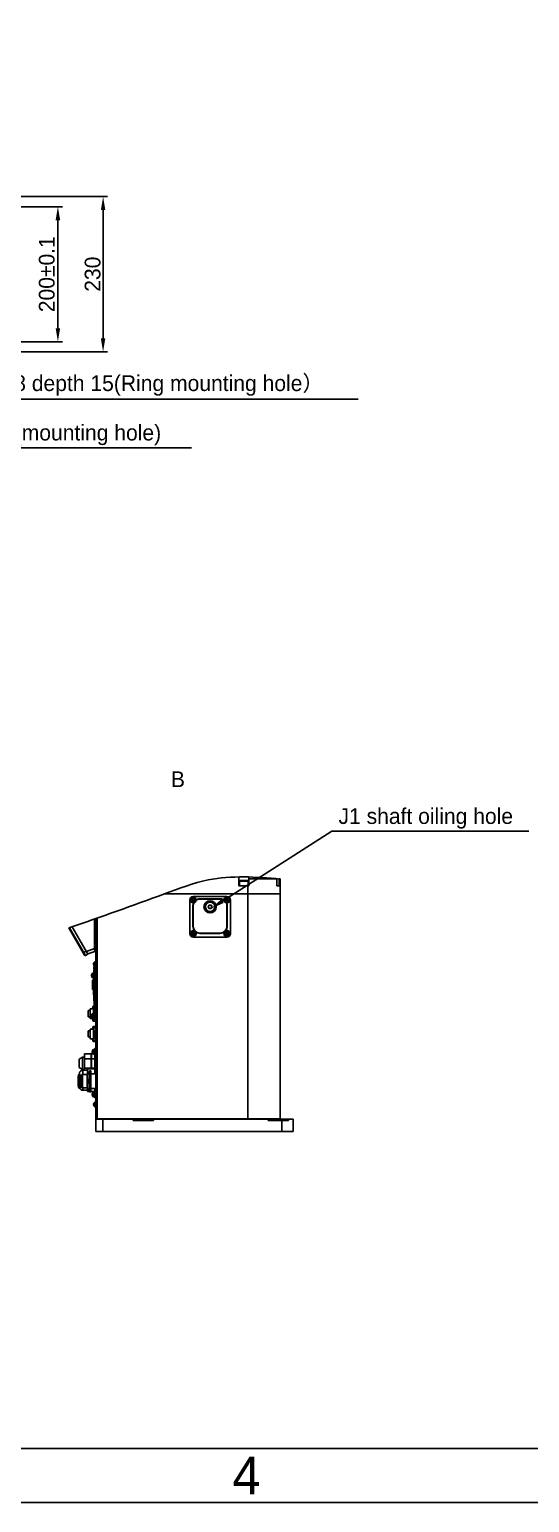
# Model space of a CAD drawing. Header units: millimetres. Extents: x 4086 to 8300, y 123 to 1549.
# Drawn here: x 7069 to 7291, y 124 to 778 of the extents above; entities that cross this region are included whole.
import ezdxf
from ezdxf import colors
from ezdxf.entities.mleader import LeaderData, LeaderLine
from ezdxf.enums import TextEntityAlignment as Align
from ezdxf.math import Vec2, Vec3

# ---------------------------------------------------------------- set-up
doc = ezdxf.new("R2010")
doc.units = ezdxf.units.MM
for name, color, linetype in [('02___PRT_ALL_AXES', 7, 'Continuous'), ('03___PRT_ALL_CURVES', 7, 'Continuous'), ('09_ALL_ROUNDS', 7, 'Continuous'), ('20_ALL_FEATURES', 7, 'Continuous'), ('3_ALL_AXES', 7, 'Continuous'), ('50_ALL_DETAILS', 7, 'Continuous'), ('7_ALL_FEATURES', 7, 'Continuous')]:
    doc.layers.add(name, color=color, linetype=linetype)
doc.layers.add('轮廓实线层', color=7, linetype='Continuous', lineweight=30)
doc.styles.add('思源黑', font='SourceHanSansCN-Normal.ttf')
doc.dimstyles.new('尺寸标注_3_10比例', dxfattribs={"dimtxt": 7, "dimasz": 6, "dimexe": 2, "dimexo": 1.5, "dimgap": 1, "dimtad": 1, "dimdec": 1, "dimlfac": 3.333333, "dimdsep": 46, "dimtxsty": '思源黑', "dimcen": 0.09, "dimadec": 0, "dimazin": 0, "dimtp": 0.01, "dimtm": 0.01, "dimtfac": 1, "dimtdec": 1, "dimtofl": 0, "dimtmove": 0, "dimatfit": 3, "dimfxl": 0, "dimtolj": 1, "dimarcsym": 0})

# ---------------------------------------------------------------- blocks, each defined once
blk = doc.blocks.new('1')
at = {"color": 2}
for points in [[(6283.66, 123.62), (6283.66, 1549.22), (8299.66, 1549.22), (8299.66, 123.62)], [(6403.66, 147.62), (6403.66, 1525.22), (8275.66, 1525.22), (8275.66, 147.62)]]:
    blk.add_lwpolyline(points, close=True, dxfattribs=at)
at = {"color": 2, "style": '思源黑'}
blk.add_text('4', height=16.8, dxfattribs=at).set_placement((7165.66, 135.62), align=Align.MIDDLE_CENTER)
at = {"color": 7, "style": '思源黑'}
for tag, height, p in [('编号', 19.2, (8134.84, 252.67)), ('比例', 8, (7939.66, 171.62))]:
    blk.add_attdef(tag, text='', height=height, dxfattribs=at).set_placement(p, align=Align.MIDDLE)
at = {"linetype": 'Continuous', "lineweight": 0, "ltscale": 0.3, "style": '思源黑'}
for tag, p in [('当前页', (8121.35, 207.93)), ('总页数', (8160.27, 207.93))]:
    blk.add_attdef(tag, text='', height=8, dxfattribs=at).set_placement(p, align=Align.MIDDLE)
blk = doc.blocks.new('*D2929')
at = {"layer": 'Defpoints', "color": 0}
for p in [(7009.95, 699.39), (7009.95, 639.39), (7081.89, 639.39)]:
    blk.add_point(p, dxfattribs=at)
at = {"layer": '轮廓实线层', "color": 0, "lineweight": -2}
for p, q in [((7011.45, 699.39), (7083.89, 699.39)), ((7081.89, 693.39), (7081.89, 645.39)), ((7011.45, 639.39), (7083.89, 639.39))]:
    blk.add_line(p, q, dxfattribs=at)
at = {"layer": '轮廓实线层', "color": 0}
for points in [[(7082.89, 693.39), (7080.89, 693.39), (7081.89, 699.39)], [(7080.89, 645.39), (7082.89, 645.39), (7081.89, 639.39)]]:
    blk.add_solid(points, dxfattribs=at)
at = {"layer": '轮廓实线层', "color": 0, "insert": (7076.98, 669.39), "char_height": 7, "attachment_point": 5, "rotation": 90, "style": '思源黑'}
blk.add_mtext('\\A1;200±0.1', dxfattribs=at)
blk = doc.blocks.new('*D2930')
at = {"layer": 'Defpoints', "color": 0}
for p in [(7020.11, 703.89), (7019.79, 634.89), (7101.97, 634.89)]:
    blk.add_point(p, dxfattribs=at)
at = {"layer": '轮廓实线层', "color": 0, "lineweight": -2}
for p, q in [((7021.61, 703.89), (7103.97, 703.89)), ((7101.97, 697.89), (7101.97, 640.89)), ((7021.29, 634.89), (7103.97, 634.89))]:
    blk.add_line(p, q, dxfattribs=at)
at = {"layer": '轮廓实线层', "color": 0}
for points in [[(7102.97, 697.89), (7100.97, 697.89), (7101.97, 703.89)], [(7100.97, 640.89), (7102.97, 640.89), (7101.97, 634.89)]]:
    blk.add_solid(points, dxfattribs=at)
at = {"layer": '轮廓实线层', "color": 0, "insert": (7097.34, 669.39), "char_height": 7, "attachment_point": 5, "rotation": 90, "style": '思源黑'}
blk.add_mtext('\\A1;230', dxfattribs=at)

msp = doc.modelspace()

# ---------------------------------------------------------------- linework, layer by layer
at = {"color": 7, "linetype": 'Continuous'}
for p, q in [((7162.304, 401.587), (7162.304, 397.671)), ((7166.654, 397.671), (7166.654, 401.56)), ((7166.654, 400.671), (7179.195, 400.671)), ((7179.195, 397.671), (7179.195, 400.768)), ((7180.104, 397.671), (7180.104, 400.686)), ((7180.104, 400.671), (7180.679, 400.671)), ((7180.679, 294.171), (7180.679, 400.671)), ((7129.256, 394.071), (7180.68, 394.071)), ((7156.979, 392.871), (7141.979, 392.871)), ((7162.304, 397.671), (7166.654, 397.671)), ((7166.279, 397.671), (7166.279, 294.021)), ((7179.195, 397.671), (7180.104, 397.671)), ((7140.479, 391.371), (7140.479, 376.371)), ((7141.979, 388.671), (7141.829, 388.671)), ((7141.829, 388.671), (7141.829, 379.671)), ((7141.979, 388.671), (7141.979, 379.671)), ((7153.979, 391.821), (7144.979, 391.821)), ((7144.979, 391.671), (7144.979, 391.821)), ((7153.979, 391.671), (7144.979, 391.671)), ((7153.979, 391.671), (7153.979, 391.821)), ((7156.979, 388.671), (7157.129, 388.671)), ((7156.979, 379.671), (7156.979, 388.671)), ((7157.129, 379.671), (7157.129, 388.671)), ((7158.479, 376.371), (7158.479, 391.371)), ((7098.779, 383.12), (7098.779, 294.171)), ((7099.379, 383.33), (7099.379, 294.171)), ((7141.979, 379.671), (7141.829, 379.671)), ((7156.979, 379.671), (7157.129, 379.671)), ((7141.979, 374.871), (7156.979, 374.871)), ((7144.979, 376.671), (7153.979, 376.671)), ((7144.979, 376.671), (7144.979, 376.521)), ((7144.979, 376.521), (7153.979, 376.521)), ((7153.979, 376.671), (7153.979, 376.521)), ((7097.279, 355.656), (7097.729, 355.656)), ((7097.279, 351.636), (7097.279, 355.656)), ((7097.729, 358.631), (7097.729, 359.046)), ((7097.729, 349.296), (7097.729, 357.062)), ((7098.029, 359.046), (7098.779, 359.046)), ((7098.029, 358.517), (7098.029, 358.968)), ((7098.029, 358.146), (7098.779, 358.146)), ((7098.029, 338.646), (7098.029, 357.339)), ((7097.279, 351.636), (7097.729, 351.636)), ((7097.879, 351.126), (7097.729, 351.126)), ((7097.118, 343.221), (7096.934, 343.037)), ((7096.934, 343.037), (7096.934, 342.921)), ((7097.429, 343.221), (7097.118, 343.221)), ((7097.118, 343.221), (7097.118, 342.921)), ((7097.429, 343.671), (7097.547, 344.112)), ((7097.429, 343.671), (7097.429, 342.921)), ((7098.029, 344.112), (7097.547, 344.112)), ((7096.934, 338.721), (7096.934, 338.605)), ((7096.934, 338.605), (7097.118, 338.421)), ((7097.118, 334.221), (7096.934, 334.037)), ((7096.934, 334.037), (7096.934, 333.921)), ((7097.118, 338.721), (7097.118, 338.421)), ((7097.118, 338.421), (7097.429, 338.421)), ((7097.429, 334.221), (7097.118, 334.221)), ((7097.118, 334.221), (7097.118, 333.921)), ((7097.429, 338.721), (7097.429, 337.971)), ((7097.429, 337.971), (7097.547, 337.53)), ((7097.429, 334.671), (7097.547, 335.112)), ((7097.429, 334.671), (7097.429, 333.921)), ((7097.547, 337.53), (7098.779, 337.53)), ((7098.779, 335.112), (7097.547, 335.112)), ((7098.029, 339.546), (7098.779, 339.546)), ((7098.029, 338.646), (7098.779, 338.646)), ((7098.629, 337.877), (7098.629, 337.53)), ((7098.629, 335.112), (7098.629, 334.766)), ((7096.934, 329.721), (7096.934, 329.605)), ((7096.934, 329.605), (7097.118, 329.421)), ((7097.118, 329.721), (7097.118, 329.421)), ((7097.118, 329.421), (7097.429, 329.421)), ((7097.429, 329.721), (7097.429, 328.971)), ((7097.429, 328.971), (7097.547, 328.53)), ((7097.547, 328.53), (7098.779, 328.53)), ((7098.629, 328.877), (7098.629, 328.53)), ((7095.089, 314.841), (7095.094, 314.871)), ((7095.089, 306.801), (7095.089, 314.841)), ((7095.094, 314.871), (7095.989, 314.871)), ((7095.989, 315.498), (7096.589, 315.498)), ((7095.989, 306.145), (7095.989, 315.498)), ((7096.589, 315.498), (7096.589, 306.145)), ((7090.937, 312.711), (7090.938, 312.727)), ((7090.937, 312.711), (7090.937, 308.931)), ((7090.937, 308.931), (7090.938, 308.916)), ((7090.938, 312.727), (7091.117, 313.742)), ((7090.938, 308.916), (7090.938, 312.727)), ((7091.117, 307.901), (7090.938, 308.916)), ((7091.117, 313.742), (7091.117, 307.901)), ((7091.576, 313.791), (7091.176, 313.791)), ((7091.176, 307.851), (7091.176, 313.791)), ((7091.176, 307.851), (7091.576, 307.851)), ((7091.576, 313.791), (7091.576, 307.851)), ((7092.116, 313.056), (7091.576, 313.056)), ((7091.576, 308.586), (7092.116, 308.586)), ((7092.506, 313.401), (7092.116, 313.401)), ((7092.116, 308.241), (7092.116, 313.401)), ((7092.116, 308.241), (7092.506, 308.241)), ((7092.506, 308.061), (7092.506, 313.581)), ((7092.746, 313.821), (7094.906, 313.821)), ((7092.746, 307.821), (7092.746, 313.821)), ((7094.906, 307.821), (7092.746, 307.821)), ((7095.089, 314.12), (7094.906, 313.937)), ((7094.906, 307.705), (7094.906, 313.937)), ((7094.906, 307.705), (7095.089, 307.522)), ((7095.989, 310.821), (7095.204, 310.821)), ((7098.779, 314.121), (7096.589, 314.121)), ((7095.094, 306.771), (7095.089, 306.801)), ((7095.094, 306.771), (7095.989, 306.771)), ((7096.589, 306.145), (7095.989, 306.145)), ((7096.589, 307.521), (7098.779, 307.521)), ((7098.779, 294.171), (7180.679, 294.171)), ((7098.779, 294.021), (7186.379, 294.021)), ((7098.779, 294.021), (7098.779, 288.471)), ((7098.779, 288.471), (7186.379, 288.471)), ((7098.929, 294.021), (7098.929, 294.171)), ((7099.829, 294.021), (7099.829, 294.171)), ((7101.779, 294.021), (7101.779, 288.471)), ((7115.279, 294.021), (7115.279, 293.421)), ((7124.279, 293.421), (7115.279, 293.421)), ((7124.279, 294.021), (7124.279, 293.421)), ((7175.279, 294.021), (7175.279, 293.421)), ((7175.279, 293.421), (7184.279, 293.421)), ((7180.529, 294.036), (7180.529, 294.171)), ((7181.279, 288.471), (7181.279, 293.421)), ((7184.279, 293.421), (7184.279, 294.021)), ((7186.379, 288.471), (7186.379, 294.021))]:
    msp.add_line(p, q, dxfattribs=at)
msp.add_circle((7149.479, 388.311), 2.7, dxfattribs=at)
for centre, radius, start, end in [((7141.979, 391.371), 1.5, 90, 180), ((7156.979, 391.371), 1.5, 0, 90), ((7144.979, 388.671), 3.15, 153.205153, 180), ((7144.979, 388.671), 3, 150.98668, 180), ((7144.979, 388.671), 3, 90, 125.441218), ((7144.979, 388.671), 3.15, 90, 122.826709), ((7153.979, 388.671), 3.15, 57.173295, 90), ((7153.979, 388.671), 3, 54.558783, 90), ((7153.979, 388.671), 3, 0, 29.013314), ((7153.979, 388.671), 3.15, 0, 26.794838), ((7144.979, 379.671), 3.15, 180, 270), ((7144.979, 379.671), 3, 180, 270), ((7153.979, 379.671), 3.15, 270, 0), ((7153.979, 379.671), 3, 270, 0), ((7141.979, 376.371), 1.5, 180, 270), ((7156.979, 376.371), 1.5, 270, 0), ((7097.879, 359.046), 0.15, 90, 180), ((7097.879, 351.126), 0.15, 180, 270), ((7097.879, 349.296), 0.15, 180, 270), ((7091.176, 313.731), 0.06, 90, 170), ((7091.176, 307.911), 0.06, 190, 270), ((7092.746, 313.581), 0.24, 90, 180), ((7092.746, 308.061), 0.24, 180, 270)]:
    msp.add_arc(centre, radius, start, end, dxfattribs=at)
msp.add_open_spline([(7180.679, 400.633), (7169.828, 401.64), (7152.178, 402.762), (7121.461, 391.03), (7100.924, 383.848), (7086.778, 378.941)], degree=3, knots=[4.1646288, 4.1646288, 4.1646288, 4.1646288, 36.2571474, 56.6027059, 101.672603, 101.672603, 101.672603, 101.672603])
for points, knots in [([(7097.729, 350.937), (7097.729, 350.929), (7097.738, 350.916), (7097.755, 350.906), (7097.782, 350.894), (7097.824, 350.884), (7097.859, 350.882), (7097.879, 350.882)], [0, 0, 0, 0, 0.1425848, 0.2422539, 0.3632667, 0.6596153, 1, 1, 1, 1]), ([(7097.729, 349.863), (7097.729, 349.855), (7097.738, 349.842), (7097.755, 349.832), (7097.782, 349.82), (7097.824, 349.81), (7097.859, 349.808), (7097.879, 349.808)], [0, 0, 0, 0, 0.1425848, 0.2422539, 0.3632667, 0.6596153, 1, 1, 1, 1]), ([(7097.547, 344.112), (7097.511, 343.977), (7097.451, 343.705), (7097.429, 343.427), (7097.429, 343.289)], [0, 0, 0, 0, 0.5035588, 1, 1, 1, 1]), ([(7097.429, 343.289), (7097.429, 343.197), (7097.435, 343.074), (7097.45, 342.952), (7097.454, 342.921)], [0, 0, 0, 0, 0.7491956, 1, 1, 1, 1]), ([(7097.454, 338.721), (7097.45, 338.691), (7097.435, 338.569), (7097.429, 338.445), (7097.429, 338.353)], [0, 0, 0, 0, 0.2508044, 1, 1, 1, 1]), ([(7097.429, 338.353), (7097.429, 338.258), (7097.436, 338.132), (7097.451, 338.006), (7097.455, 337.974)], [0, 0, 0, 0, 0.749152, 1, 1, 1, 1]), ([(7097.547, 335.112), (7097.511, 334.977), (7097.451, 334.705), (7097.429, 334.427), (7097.429, 334.289)], [0, 0, 0, 0, 0.5035588, 1, 1, 1, 1]), ([(7097.429, 334.289), (7097.429, 334.197), (7097.435, 334.074), (7097.45, 333.952), (7097.454, 333.921)], [0, 0, 0, 0, 0.7491956, 1, 1, 1, 1]), ([(7097.455, 337.974), (7097.46, 337.937), (7097.484, 337.788), (7097.517, 337.64), (7097.547, 337.53)], [0, 0, 0, 0, 0.2483113, 1, 1, 1, 1]), ([(7097.454, 329.721), (7097.45, 329.691), (7097.435, 329.569), (7097.429, 329.445), (7097.429, 329.353)], [0, 0, 0, 0, 0.2508044, 1, 1, 1, 1]), ([(7097.429, 329.353), (7097.429, 329.258), (7097.436, 329.132), (7097.451, 329.006), (7097.455, 328.974)], [0, 0, 0, 0, 0.749152, 1, 1, 1, 1]), ([(7097.455, 328.974), (7097.46, 328.937), (7097.484, 328.788), (7097.517, 328.64), (7097.547, 328.53)], [0, 0, 0, 0, 0.2483113, 1, 1, 1, 1]), ([(7095.204, 310.821), (7095.187, 310.99), (7095.156, 311.326), (7095.121, 311.833), (7095.099, 312.339), (7095.092, 312.846), (7095.099, 313.353), (7095.121, 313.86), (7095.156, 314.366), (7095.187, 314.703), (7095.204, 314.871)], [0, 0, 0, 0, 0.1250708, 0.2500864, 0.3750565, 0.5, 0.6249435, 0.7499136, 0.8749292, 1, 1, 1, 1]), ([(7095.204, 306.771), (7095.187, 306.94), (7095.156, 307.276), (7095.121, 307.783), (7095.099, 308.289), (7095.092, 308.796), (7095.099, 309.303), (7095.121, 309.81), (7095.156, 310.316), (7095.187, 310.653), (7095.204, 310.821)], [0, 0, 0, 0, 0.1250708, 0.2500864, 0.3750565, 0.5, 0.6249435, 0.7499136, 0.8749292, 1, 1, 1, 1])]:
    msp.add_open_spline(points, degree=3, knots=knots, dxfattribs=at)
at = {"layer": '02___PRT_ALL_AXES', "color": 7, "linetype": 'Continuous'}
for p, q in [((7098.179, 361.918), (7098.179, 360.503)), ((7098.779, 361.84), (7098.179, 361.84)), ((7098.779, 361.115), (7098.179, 361.115)), ((7098.779, 360.503), (7098.179, 360.503)), ((7098.779, 361.952), (7098.566, 361.952)), ((7097.729, 343.756), (7098.029, 343.756)), ((7097.729, 342.083), (7098.029, 342.083)), ((7097.729, 337.886), (7098.629, 337.886)), ((7097.729, 334.756), (7098.629, 334.756)), ((7098.629, 338.646), (7098.629, 337.877)), ((7098.779, 337.877), (7098.629, 337.877)), ((7098.779, 334.766), (7098.629, 334.766)), ((7098.629, 334.766), (7098.629, 332.456)), ((7097.729, 333.083), (7098.629, 333.083)), ((7097.729, 330.148), (7098.629, 330.148)), ((7097.729, 328.886), (7098.629, 328.886)), ((7098.629, 330.887), (7098.629, 328.877)), ((7098.779, 328.877), (7098.629, 328.877))]:
    msp.add_line(p, q, dxfattribs=at)
at = {"layer": '03___PRT_ALL_CURVES', "color": 4, "linetype": 'Continuous'}
for p, q in [((7097.879, 361.767), (7097.879, 360.687)), ((7097.879, 359.151), (7097.879, 360.491)), ((7097.879, 347.851), (7097.879, 356.541)), ((7097.879, 347.655), (7097.879, 346.575))]:
    msp.add_line(p, q, dxfattribs=at)
at = {"layer": '09_ALL_ROUNDS', "color": 7, "linetype": 'Continuous'}
for p, q in [((7098.029, 360.042), (7098.779, 360.042)), ((7098.029, 359.151), (7098.029, 360.042)), ((7098.029, 360.033), (7098.779, 360.033)), ((7097.879, 359.151), (7097.879, 359.892)), ((7097.879, 359.232), (7098.779, 359.232)), ((7097.879, 348.45), (7097.879, 356.541)), ((7098.029, 359.823), (7098.779, 359.823)), ((7097.879, 349.11), (7098.029, 349.11)), ((7098.329, 325.371), (7098.779, 325.371)), ((7098.329, 314.121), (7098.329, 325.371)), ((7098.329, 323.871), (7098.779, 323.871)), ((7098.329, 303.471), (7098.329, 307.521)), ((7098.329, 304.971), (7098.779, 304.971)), ((7098.329, 303.471), (7098.779, 303.471))]:
    msp.add_line(p, q, dxfattribs=at)
for centre, radius, start, end in [((7098.029, 359.892), 0.15, 90, 180), ((7098.023, 359.885), 0.144, 177.368541, 179.997301), ((7098.023, 348.457), 0.144, 180.002699, 182.63152), ((7098.029, 348.45), 0.15, 180, 270)]:
    msp.add_arc(centre, radius, start, end, dxfattribs=at)
for points, knots in [([(7097.879, 359.892), (7097.881, 359.929), (7097.915, 360.004), (7097.992, 360.033), (7098.029, 360.033)], [0, 0, 0, 0, 0.4974428, 1, 1, 1, 1]), ([(7097.879, 359.675), (7097.879, 359.713), (7097.911, 359.792), (7097.99, 359.823), (7098.029, 359.823)], [0, 0, 0, 0, 0.4973342, 1, 1, 1, 1]), ([(7097.879, 348.667), (7097.879, 348.629), (7097.911, 348.55), (7097.99, 348.519), (7098.029, 348.519)], [0, 0, 0, 0, 0.4973342, 1, 1, 1, 1]), ([(7097.879, 348.451), (7097.881, 348.414), (7097.915, 348.339), (7097.992, 348.309), (7098.029, 348.309)], [0, 0, 0, 0, 0.4974428, 1, 1, 1, 1])]:
    msp.add_open_spline(points, degree=3, knots=knots, dxfattribs=at)
at = {"layer": '20_ALL_FEATURES', "color": 7, "linetype": 'Continuous'}
for p, q in [((7162.529, 399.771), (7166.429, 399.771)), ((7162.529, 397.671), (7162.529, 399.771)), ((7166.129, 400.071), (7162.829, 400.071)), ((7166.429, 397.671), (7166.429, 399.771)), ((7148.613, 388.293), (7149.03, 389.052)), ((7149.062, 387.552), (7148.613, 388.293)), ((7149.03, 389.052), (7149.896, 389.07)), ((7149.927, 387.571), (7149.062, 387.552)), ((7149.896, 389.07), (7150.345, 388.33)), ((7150.345, 388.33), (7149.927, 387.571)), ((7098.112, 369.748), (7098.112, 382.886)), ((7098.629, 369.043), (7098.629, 383.067)), ((7098.629, 382.389), (7098.779, 382.389)), ((7093.76, 366.848), (7086.778, 378.941)), ((7094.169, 366.738), (7087.066, 379.041)), ((7095.209, 367.338), (7088.221, 379.442)), ((7092.916, 368.282), (7092.914, 368.286)), ((7092.928, 368.289), (7092.917, 368.283)), ((7092.95, 368.234), (7092.943, 368.23)), ((7093.016, 368.102), (7093.016, 368.101)), ((7093.041, 368.065), (7093.039, 368.07)), ((7093.064, 368.019), (7093.063, 368.02)), ((7093.078, 368.028), (7093.067, 368.022)), ((7093.125, 367.922), (7093.136, 367.928)), ((7093.152, 367.9), (7093.139, 367.892)), ((7093.144, 367.889), (7093.155, 367.895)), ((7094.459, 368.637), (7093.16, 367.887)), ((7093.173, 367.839), (7093.173, 367.84)), ((7094.169, 366.738), (7095.209, 367.338)), ((7094.563, 368.456), (7098.112, 369.748)), ((7098.234, 368.479), (7095.19, 367.371)), ((7098.779, 371.42), (7098.629, 371.42)), ((7098.629, 370.123), (7098.779, 370.123)), ((7095.284, 342.171), (7096.184, 342.171)), ((7095.284, 339.471), (7095.284, 342.171)), ((7096.184, 342.921), (7097.729, 342.921)), ((7096.184, 338.721), (7096.184, 342.921)), ((7097.729, 340.631), (7097.729, 343.756)), ((7095.284, 339.471), (7096.184, 339.471)), ((7096.184, 338.721), (7097.729, 338.721)), ((7096.184, 333.921), (7097.729, 333.921)), ((7096.184, 329.721), (7096.184, 333.921)), ((7097.729, 337.886), (7097.729, 339.062)), ((7097.729, 331.956), (7097.729, 334.756)), ((7095.284, 333.171), (7096.184, 333.171)), ((7095.284, 330.471), (7095.284, 333.171)), ((7095.284, 330.471), (7096.184, 330.471)), ((7096.184, 329.721), (7097.729, 329.721)), ((7097.729, 331.544), (7097.729, 331.799)), ((7097.729, 328.886), (7097.729, 331.387)), ((7092.809, 321.471), (7091.309, 320.605)), ((7093.709, 321.471), (7092.809, 321.471)), ((7092.809, 316.071), (7092.809, 321.471)), ((7093.709, 322.927), (7096.709, 322.927)), ((7093.709, 315.741), (7093.709, 322.927)), ((7093.709, 320.776), (7096.709, 320.776)), ((7096.709, 322.927), (7096.709, 316.296)), ((7096.709, 321.561), (7096.799, 321.561)), ((7097.558, 322.927), (7096.799, 322.927)), ((7096.799, 316.296), (7096.799, 322.927)), ((7098.329, 320.776), (7096.799, 320.776)), ((7098.179, 322.927), (7097.966, 322.927)), ((7091.309, 316.937), (7091.309, 320.605)), ((7092.809, 316.071), (7091.309, 316.937)), ((7091.429, 314.241), (7091.429, 313.791)), ((7093.709, 316.071), (7092.809, 316.071)), ((7092.929, 315.741), (7095.029, 315.741)), ((7092.929, 315.741), (7092.929, 313.821)), ((7093.709, 316.62), (7096.709, 316.62)), ((7095.029, 315.771), (7095.101, 316.287)), ((7095.029, 315.771), (7095.029, 314.06)), ((7095.102, 316.296), (7098.329, 316.296)), ((7095.102, 316.296), (7095.102, 316.287)), ((7098.329, 316.287), (7095.102, 316.287)), ((7098.329, 316.62), (7096.799, 316.62)), ((7092.929, 307.821), (7092.929, 306.801)), ((7092.929, 306.801), (7095.029, 306.801)), ((7095.029, 307.582), (7095.029, 306.771)), ((7095.029, 306.771), (7095.102, 306.246)), ((7095.102, 306.256), (7095.989, 306.256)), ((7095.102, 306.256), (7095.102, 306.246)), ((7095.102, 306.246), (7095.989, 306.246)), ((7096.589, 306.256), (7098.179, 306.256)), ((7096.589, 306.246), (7098.179, 306.246))]:
    msp.add_line(p, q, dxfattribs=at)
for radius in [2.4, 2.1]:
    msp.add_circle((7149.479, 388.311), radius, dxfattribs=at)
for centre, radius, start, end in [((7162.829, 399.771), 0.3, 90, 180), ((7166.129, 399.771), 0.3, 0, 90), ((7149.479, 388.311), 0.75, 91.211346, 270.0553), ((7149.479, 388.311), 0.75, 271.211346, 90.0553), ((7094.499, 368.955), 1.719, 200.324938, 203.018742), ((7094.715, 369.028), 1.947, 202.51456, 202.739211), ((7094.546, 368.876), 1.72, 200.292226, 201.918616), ((7094.543, 368.875), 1.717, 201.918753, 203.019565), ((7093.497, 368.379), 0.555, 207.377488, 209.978332), ((7093.611, 368.256), 0.601, 195.71904, 197.996724), ((7093.237, 368.212), 0.246, 215.70403, 216.228547), ((7093.201, 368.186), 0.201, 216.180751, 218.135624), ((7093.191, 368.122), 0.16, 201.046768, 201.820722), ((7093.544, 368.297), 0.555, 210.021668, 212.622512), ((7094.496, 368.955), 1.717, 216.980422, 218.038866), ((7094.1, 368.559), 1.174, 217.229109, 217.593816), ((7094.219, 368.65), 1.324, 217.589362, 217.77427), ((7094.544, 368.877), 1.719, 216.981258, 219.675053), ((7094.272, 368.691), 1.391, 217.773987, 219.489848), ((7094.019, 366.998), 0.3, 210, 300), ((7098.029, 369.043), 0.6, 290, 0), ((7092.929, 314.241), 1.5, 90, 180), ((7092.929, 308.301), 1.5, 197.541456, 270), ((7103.073, 307.374), 8.045, 178.540305, 179.997774)]:
    msp.add_arc(centre, radius, start, end, dxfattribs=at)
for points, knots in [([(7092.917, 368.283), (7092.92, 368.275), (7092.925, 368.262), (7092.933, 368.247), (7092.937, 368.238), (7092.94, 368.234), (7092.942, 368.231), (7092.943, 368.23), (7092.943, 368.23)], [0, 0, 0, 0, 0.4036972, 0.7219949, 0.8394731, 0.9253136, 0.9781558, 1, 1, 1, 1]), ([(7092.932, 368.248), (7092.932, 368.248), (7092.931, 368.249), (7092.93, 368.25), (7092.929, 368.252), (7092.927, 368.257), (7092.923, 368.265), (7092.921, 368.272), (7092.919, 368.275)], [0, 0, 0, 0, 0.0185172, 0.0678001, 0.1493488, 0.2623794, 0.5776786, 1, 1, 1, 1]), ([(7093.02, 368.103), (7093.015, 368.107), (7093.006, 368.12), (7092.992, 368.143), (7092.976, 368.172), (7092.967, 368.193), (7092.962, 368.203)], [0, 0, 0, 0, 0.1601377, 0.4055125, 0.7004187, 1, 1, 1, 1]), ([(7093.016, 368.101), (7093.018, 368.098), (7093.025, 368.087), (7093.032, 368.076), (7093.037, 368.069)], [0, 0, 0, 0, 0.2708275, 1, 1, 1, 1]), ([(7093.045, 368.083), (7093.043, 368.085), (7093.034, 368.091), (7093.026, 368.098), (7093.02, 368.103)], [0, 0, 0, 0, 0.2538121, 1, 1, 1, 1]), ([(7093.063, 368.02), (7093.061, 368.024), (7093.053, 368.038), (7093.046, 368.052), (7093.042, 368.062)], [0, 0, 0, 0, 0.2815505, 1, 1, 1, 1]), ([(7093.062, 368.054), (7093.063, 368.051), (7093.064, 368.041), (7093.065, 368.03), (7093.067, 368.022)], [0, 0, 0, 0, 0.2538121, 1, 1, 1, 1]), ([(7093.067, 368.022), (7093.068, 368.016), (7093.075, 368.001), (7093.087, 367.978), (7093.105, 367.95), (7093.118, 367.931), (7093.125, 367.922)], [0, 0, 0, 0, 0.1601377, 0.4055125, 0.7004187, 1, 1, 1, 1]), ([(7093.138, 367.891), (7093.138, 367.891), (7093.138, 367.891), (7093.138, 367.892), (7093.139, 367.892)], [0, 0, 0, 0, 0.3738922, 1, 1, 1, 1]), ([(7093.171, 367.843), (7093.166, 367.848), (7093.159, 367.859), (7093.149, 367.872), (7093.142, 367.883), (7093.139, 367.888), (7093.138, 367.891)], [0, 0, 0, 0, 0.3614757, 0.6615247, 0.879178, 1, 1, 1, 1]), ([(7093.139, 367.892), (7093.139, 367.893), (7093.141, 367.891), (7093.143, 367.89), (7093.144, 367.889)], [0, 0, 0, 0, 0.2984027, 1, 1, 1, 1]), ([(7093.144, 367.889), (7093.146, 367.887), (7093.154, 367.88), (7093.163, 367.874), (7093.169, 367.869)], [0, 0, 0, 0, 0.2464533, 1, 1, 1, 1]), ([(7093.149, 367.873), (7093.148, 367.873), (7093.149, 367.872), (7093.149, 367.871), (7093.151, 367.869), (7093.153, 367.865), (7093.158, 367.858), (7093.163, 367.852), (7093.165, 367.848)], [0, 0, 0, 0, 0.0185174, 0.0677999, 0.1493479, 0.2623778, 0.5776762, 1, 1, 1, 1]), ([(7098.112, 369.748), (7098.139, 369.592), (7098.185, 369.3), (7098.229, 368.952), (7098.248, 368.724), (7098.254, 368.599), (7098.25, 368.53), (7098.244, 368.483), (7098.234, 368.479)], [0, 0, 0, 0, 0.3705175, 0.6921037, 0.8179627, 0.9130749, 0.9738642, 1, 1, 1, 1]), ([(7098.629, 369.699), (7098.629, 369.713), (7098.555, 369.719), (7098.469, 369.736), (7098.298, 369.743), (7098.177, 369.747), (7098.112, 369.748)], [0, 0, 0, 0, 0.0751065, 0.2911509, 0.6231101, 1, 1, 1, 1]), ([(7095.102, 316.287), (7095.091, 316.194), (7095.049, 315.822), (7095.029, 315.448), (7095.029, 315.168)], [0, 0, 0, 0, 0.2507114, 1, 1, 1, 1]), ([(7095.029, 315.168), (7095.029, 314.919), (7095.045, 314.587), (7095.078, 314.256), (7095.088, 314.173)], [0, 0, 0, 0, 0.7494132, 1, 1, 1, 1]), ([(7095.029, 307.374), (7095.029, 307.281), (7095.035, 306.907), (7095.068, 306.534), (7095.102, 306.256)], [0, 0, 0, 0, 0.2495627, 1, 1, 1, 1])]:
    msp.add_open_spline(points, degree=3, knots=knots, dxfattribs=at)
at = {"layer": '3_ALL_AXES', "color": 7, "linetype": 'Continuous'}
for p, q in [((7097.811, 362.294), (7097.811, 363.448)), ((7098.566, 363.891), (7098.476, 363.891)), ((7098.476, 361.851), (7098.476, 363.891)), ((7098.566, 361.851), (7098.476, 361.851)), ((7098.566, 361.851), (7098.566, 363.891)), ((7098.779, 363.656), (7098.566, 363.656)), ((7098.779, 362.087), (7098.566, 362.087)), ((7096.911, 358.423), (7096.911, 357.269)), ((7097.576, 358.866), (7097.666, 358.866)), ((7097.576, 358.866), (7097.576, 356.826)), ((7097.576, 356.826), (7097.666, 356.826)), ((7097.666, 358.866), (7097.666, 356.826)), ((7097.666, 358.631), (7097.879, 358.631)), ((7097.666, 357.062), (7097.879, 357.062)), ((7097.879, 359.151), (7098.029, 359.151)), ((7097.879, 359.151), (7097.879, 356.541)), ((7097.879, 356.541), (7098.029, 356.541)), ((7098.029, 359.151), (7098.029, 358.968)), ((7098.029, 358.521), (7098.029, 357.339)), ((7096.911, 340.423), (7096.911, 339.269)), ((7097.576, 340.866), (7097.666, 340.866)), ((7097.576, 340.866), (7097.576, 338.826)), ((7097.666, 340.866), (7097.666, 338.826)), ((7097.666, 340.631), (7097.879, 340.631)), ((7097.879, 341.151), (7098.029, 341.151)), ((7097.879, 341.151), (7097.879, 338.541)), ((7097.576, 338.826), (7097.666, 338.826)), ((7097.666, 339.062), (7097.879, 339.062)), ((7097.879, 338.541), (7098.029, 338.541)), ((7098.029, 338.646), (7098.029, 338.541)), ((7097.811, 331.094), (7097.811, 332.248)), ((7098.476, 332.691), (7098.566, 332.691)), ((7098.476, 330.651), (7098.476, 332.691)), ((7098.476, 330.651), (7098.566, 330.651)), ((7098.566, 330.651), (7098.566, 332.691)), ((7098.566, 332.456), (7098.779, 332.456)), ((7098.566, 330.887), (7098.779, 330.887)), ((7097.211, 323.294), (7097.211, 324.448)), ((7097.966, 324.891), (7097.876, 324.891)), ((7097.876, 322.851), (7097.876, 324.891)), ((7097.966, 322.851), (7097.876, 322.851)), ((7097.966, 322.851), (7097.966, 324.891)), ((7098.179, 324.656), (7097.966, 324.656)), ((7098.179, 323.087), (7097.966, 323.087)), ((7098.329, 325.176), (7098.179, 325.176)), ((7098.179, 322.566), (7098.179, 325.176)), ((7098.329, 322.566), (7098.179, 322.566)), ((7097.211, 304.394), (7097.211, 305.548)), ((7097.966, 305.991), (7097.876, 305.991)), ((7097.876, 303.951), (7097.876, 305.991)), ((7097.966, 303.951), (7097.876, 303.951)), ((7097.966, 303.951), (7097.966, 305.991)), ((7098.179, 305.756), (7097.966, 305.756)), ((7098.179, 304.187), (7097.966, 304.187)), ((7098.329, 306.276), (7098.179, 306.276)), ((7098.179, 303.666), (7098.179, 306.276)), ((7098.329, 303.666), (7098.179, 303.666)), ((7098.566, 301.491), (7098.476, 301.491)), ((7098.476, 299.451), (7098.476, 301.491)), ((7098.566, 299.451), (7098.566, 301.491)), ((7098.779, 301.256), (7098.566, 301.256)), ((7097.811, 299.894), (7097.811, 301.048)), ((7098.566, 299.451), (7098.476, 299.451)), ((7098.779, 299.687), (7098.566, 299.687))]:
    msp.add_line(p, q, dxfattribs=at)
for centre, radius in [((7141.979, 391.371), 1.305), ((7141.979, 391.371), 1.02), ((7141.979, 391.371), 0.577), ((7156.979, 391.371), 1.305), ((7156.979, 391.371), 1.02), ((7156.979, 391.371), 0.577), ((7141.979, 376.371), 1.305), ((7141.979, 376.371), 1.02), ((7141.979, 376.371), 0.577), ((7156.979, 376.371), 1.305), ((7156.979, 376.371), 1.02), ((7156.979, 376.371), 0.577)]:
    msp.add_circle(centre, radius, dxfattribs=at)
for centre, radius, start, end in [((7099.196, 362.871), 1.5, 157.380135, 160.123126), ((7099.196, 362.871), 1.5, 199.876874, 202.619865), ((7098.476, 363.171), 0.72, 90, 157.380135), ((7098.476, 362.571), 0.72, 202.619865, 270), ((7097.576, 358.146), 0.72, 90, 157.380135), ((7097.576, 357.546), 0.72, 202.619865, 270), ((7097.576, 340.146), 0.72, 90, 157.380135), ((7097.576, 339.546), 0.72, 202.619865, 270), ((7098.476, 331.971), 0.72, 90, 157.380135), ((7098.476, 331.371), 0.72, 202.619865, 270), ((7098.596, 323.871), 1.5, 157.380135, 160.123126), ((7098.596, 323.871), 1.5, 199.876874, 202.619865), ((7097.876, 324.171), 0.72, 90, 157.380135), ((7097.876, 323.571), 0.72, 202.619865, 270), ((7098.596, 304.971), 1.5, 157.380135, 160.123126), ((7098.596, 304.971), 1.5, 199.876874, 202.619865), ((7097.876, 305.271), 0.72, 90, 157.380135), ((7097.876, 304.671), 0.72, 202.619865, 270), ((7098.476, 300.771), 0.72, 90, 157.380135), ((7099.196, 300.471), 1.5, 157.380135, 160.123126), ((7099.196, 300.471), 1.5, 199.876874, 202.619865), ((7098.476, 300.171), 0.72, 202.619865, 270)]:
    msp.add_arc(centre, radius, start, end, dxfattribs=at)
at = {"layer": '7_ALL_FEATURES', "color": 7, "linetype": 'Continuous'}
for p, q in [((7141.469, 391.499), (7141.851, 391.499)), ((7141.469, 391.244), (7141.469, 391.499)), ((7141.851, 391.244), (7141.469, 391.244)), ((7141.851, 391.881), (7142.106, 391.881)), ((7141.851, 391.499), (7141.851, 391.881)), ((7141.851, 390.861), (7141.851, 391.244)), ((7142.106, 390.861), (7141.851, 390.861)), ((7142.106, 391.881), (7142.106, 391.499)), ((7142.106, 391.499), (7142.489, 391.499)), ((7142.489, 391.244), (7142.106, 391.244)), ((7142.106, 391.244), (7142.106, 390.861)), ((7142.489, 391.499), (7142.489, 391.244)), ((7156.469, 391.499), (7156.851, 391.499)), ((7156.469, 391.244), (7156.469, 391.499)), ((7156.851, 391.244), (7156.469, 391.244)), ((7156.851, 391.881), (7157.106, 391.881)), ((7156.851, 391.499), (7156.851, 391.881)), ((7156.851, 390.861), (7156.851, 391.244)), ((7157.106, 390.861), (7156.851, 390.861)), ((7157.106, 391.881), (7157.106, 391.499)), ((7157.106, 391.499), (7157.489, 391.499)), ((7157.489, 391.244), (7157.106, 391.244)), ((7157.106, 391.244), (7157.106, 390.861)), ((7157.489, 391.499), (7157.489, 391.244)), ((7141.469, 376.499), (7141.851, 376.499)), ((7141.469, 376.244), (7141.469, 376.499)), ((7141.851, 376.244), (7141.469, 376.244)), ((7141.851, 376.881), (7142.106, 376.881)), ((7141.851, 376.499), (7141.851, 376.881)), ((7141.851, 375.861), (7141.851, 376.244)), ((7142.106, 375.861), (7141.851, 375.861)), ((7142.106, 376.881), (7142.106, 376.499)), ((7142.106, 376.499), (7142.489, 376.499)), ((7142.489, 376.244), (7142.106, 376.244)), ((7142.106, 376.244), (7142.106, 375.861)), ((7142.489, 376.499), (7142.489, 376.244)), ((7156.469, 376.499), (7156.851, 376.499)), ((7156.469, 376.244), (7156.469, 376.499)), ((7156.851, 376.244), (7156.469, 376.244)), ((7156.851, 376.881), (7157.106, 376.881)), ((7156.851, 376.499), (7156.851, 376.881)), ((7156.851, 375.861), (7156.851, 376.244)), ((7157.106, 375.861), (7156.851, 375.861)), ((7157.106, 376.881), (7157.106, 376.499)), ((7157.106, 376.499), (7157.489, 376.499)), ((7157.489, 376.244), (7157.106, 376.244)), ((7157.106, 376.244), (7157.106, 375.861)), ((7157.489, 376.499), (7157.489, 376.244)), ((7097.707, 362.999), (7097.791, 362.999)), ((7097.791, 362.744), (7097.707, 362.744)), ((7097.785, 363.381), (7097.791, 363.381)), ((7097.791, 362.361), (7097.785, 362.361)), ((7096.807, 357.974), (7096.891, 357.974)), ((7096.891, 357.719), (7096.807, 357.719)), ((7096.885, 358.356), (7096.891, 358.356)), ((7096.891, 357.336), (7096.885, 357.336)), ((7096.885, 340.356), (7096.891, 340.356)), ((7096.807, 339.974), (7096.891, 339.974)), ((7096.891, 339.719), (7096.807, 339.719)), ((7096.891, 339.336), (7096.885, 339.336)), ((7097.707, 331.799), (7097.791, 331.799)), ((7097.791, 331.544), (7097.707, 331.544)), ((7097.785, 332.181), (7097.791, 332.181)), ((7097.791, 331.161), (7097.785, 331.161)), ((7097.107, 323.999), (7097.191, 323.999)), ((7097.191, 323.744), (7097.107, 323.744)), ((7097.185, 324.381), (7097.191, 324.381)), ((7097.191, 323.361), (7097.185, 323.361)), ((7097.107, 305.099), (7097.191, 305.099)), ((7097.191, 304.844), (7097.107, 304.844)), ((7097.185, 305.481), (7097.191, 305.481)), ((7097.191, 304.461), (7097.185, 304.461)), ((7097.707, 300.599), (7097.791, 300.599)), ((7097.791, 300.344), (7097.707, 300.344)), ((7097.785, 300.981), (7097.791, 300.981)), ((7097.791, 299.961), (7097.785, 299.961))]:
    msp.add_line(p, q, dxfattribs=at)
for centre, radius, start, end in [((7099.196, 362.871), 1.495, 160.047868, 175.106221), ((7099.196, 362.871), 1.495, 184.893779, 199.952132), ((7099.196, 362.871), 1.411, 174.814265, 185.185735), ((7098.296, 357.846), 1.495, 160.047868, 175.106221), ((7098.296, 357.846), 1.495, 184.893779, 199.952132), ((7098.296, 357.846), 1.5, 157.380135, 160.123126), ((7098.296, 357.846), 1.411, 174.814265, 185.185735), ((7098.296, 357.846), 1.5, 199.876874, 202.619865), ((7098.296, 339.846), 1.495, 160.047868, 175.106221), ((7098.296, 339.846), 1.5, 157.380135, 160.123126), ((7098.296, 339.846), 1.495, 184.893779, 199.952132), ((7098.296, 339.846), 1.411, 174.814265, 185.185735), ((7098.296, 339.846), 1.5, 199.876874, 202.619865), ((7099.196, 331.671), 1.495, 160.047868, 175.106221), ((7099.196, 331.671), 1.495, 184.893779, 199.952132), ((7099.196, 331.671), 1.5, 157.380135, 160.123126), ((7099.196, 331.671), 1.411, 174.814265, 185.185735), ((7099.196, 331.671), 1.5, 199.876874, 202.619865), ((7098.596, 323.871), 1.495, 160.047868, 175.106221), ((7098.596, 323.871), 1.495, 184.893779, 199.952132), ((7098.596, 323.871), 1.411, 174.814265, 185.185735), ((7098.596, 304.971), 1.495, 160.047868, 175.106221), ((7098.596, 304.971), 1.495, 184.893779, 199.952132), ((7098.596, 304.971), 1.411, 174.814265, 185.185735), ((7099.196, 300.471), 1.495, 160.047868, 175.106221), ((7099.196, 300.471), 1.495, 184.893779, 199.952132), ((7099.196, 300.471), 1.411, 174.814265, 185.185735)]:
    msp.add_arc(centre, radius, start, end, dxfattribs=at)

# ---------------------------------------------------------------- block references
msp.add_blockref('1', (0, 0))

# ---------------------------------------------------------------- texts
at = {"layer": '50_ALL_DETAILS', "color": 7, "linetype": 'Continuous', "insert": (7132.088, 448.501), "char_height": 7, "width": 4.22315, "attachment_point": 1, "line_spacing_factor": 0.9, "style": '思源黑'}
msp.add_mtext('B', dxfattribs=at)

# ---------------------------------------------------------------- dimensions: what is measured, and where the dimension line sits
at = {"layer": '轮廓实线层'}
dim = msp.add_linear_dim(base=(7101.972, 634.893), p1=(7020.107, 703.893), p2=(7019.792, 634.893), angle=90, dimstyle='尺寸标注_3_10比例', dxfattribs=at)
dim.commit()
dim.dimension.update_dxf_attribs({"geometry": '*D2930', "text_midpoint": (7101.972, 669.393), "dimtype": 160})
dim = msp.add_linear_dim(base=(7081.886, 639.393), p1=(7009.948, 699.393), p2=(7009.948, 639.393), angle=90, text='<>±0.1', dimstyle='尺寸标注_3_10比例', dxfattribs=at)
dim.commit()
dim.dimension.update_dxf_attribs({"geometry": '*D2929', "text_midpoint": (7081.886, 669.393), "dimtype": 160})

# ---------------------------------------------------------------- leaders
ml = msp.add_multileader_mtext('Standard')
ml.set_content('{\\C256;2}×{\\C256;M8 depth 15(Ring mounting hole）}', style='思源黑')
ml.set_leader_properties()
ml.build(insert=Vec2(0, 0))
ml.multileader.update_dxf_attribs({"text_left_attachment_type": 5, "text_right_attachment_type": 5, "dogleg_length": 1, "arrow_head_size": 6})
ctx = ml.context
ctx.base_point, ctx.char_height, ctx.arrow_head_size, ctx.plane_origin = Vec3(7042.019, 613.893), 7, 6, Vec3(7027.348, 652.893)
ctx.left_attachment, ctx.right_attachment = 5, 5
notes = []
notes.append((ctx, [(0, (1, 1, 0), (7041.019, 613.893), (1, 0), 1, [(0, [(7027.348, 652.893)], 0, [])])]))
ctx.mtext.insert, ctx.mtext.flow_direction = Vec3(7044.019, 624.47), 5
ml = msp.add_multileader_mtext('Standard')
ml.set_content('{\\C256;4}×φ{\\C256;16(mounting hole)}', style='思源黑')
ml.set_leader_properties()
ml.build(insert=Vec2(0, 0))
ml.multileader.update_dxf_attribs({"text_left_attachment_type": 5, "text_right_attachment_type": 5, "dogleg_length": 1, "arrow_head_size": 6})
ctx = ml.context
ctx.base_point, ctx.char_height, ctx.arrow_head_size, ctx.plane_origin = Vec3(7033.559, 592.308), 7, 6, Vec3(7009.903, 639.393)
ctx.left_attachment, ctx.right_attachment = 5, 5
notes.append((ctx, [(0, (1, 1, 0), (7032.559, 592.308), (1, 0), 1, [(0, [(7009.903, 639.393)], 0, [])])]))
ctx.mtext.insert, ctx.mtext.flow_direction = Vec3(7035.559, 602.511), 5
ml = msp.add_multileader_mtext('Standard')
ml.set_content('{\\C256;J1 shaft oiling hole}', style='思源黑')
ml.set_leader_properties()
ml.build(insert=Vec2(0, 0))
ml.multileader.update_dxf_attribs({"text_left_attachment_type": 5, "text_right_attachment_type": 5, "dogleg_length": 1, "arrow_head_size": 6})
ctx = ml.context
ctx.base_point, ctx.char_height, ctx.arrow_head_size, ctx.plane_origin = Vec3(7204.52, 421.989), 7, 6, Vec3(7149.927, 387.571)
ctx.left_attachment, ctx.right_attachment = 5, 5
notes.append((ctx, [(0, (1, 1, 0), (7203.52, 421.989), (1, 0), 1, [(0, [(7149.927, 387.571)], 0, [])])]))
ctx.mtext.insert, ctx.mtext.flow_direction = Vec3(7206.52, 432.127), 5
for ctx, leaders in notes:
    for number, flags, end, landing, length, lines in leaders:
        leader = LeaderData()
        leader.index, (leader.has_last_leader_line, leader.has_dogleg_vector, leader.attachment_direction) = number, flags
        leader.last_leader_point, leader.dogleg_vector, leader.dogleg_length = Vec3(end), Vec3(landing), length
        for number, points, colour, breaks in lines:
            line = LeaderLine()
            line.index, line.vertices, line.color, line.breaks = number, Vec3.list(points), colors.encode_raw_color(colour), breaks
            leader.lines.append(line)
        ctx.leaders.append(leader)

doc.saveas('drawing.dxf')
